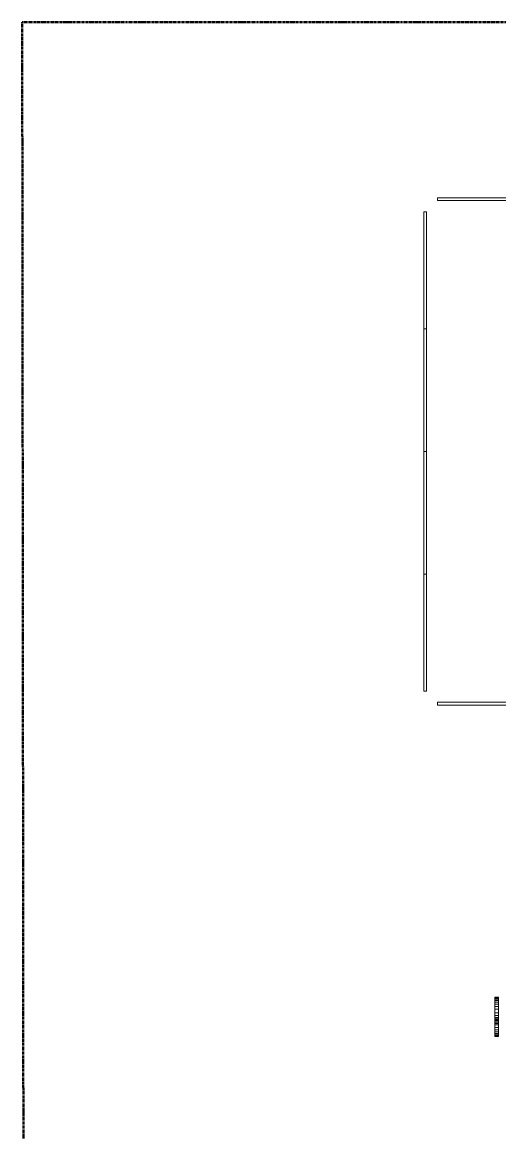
# Model space of a CAD drawing. Header units: inches. Extents: x -4235 to -464, y 9706 to 12338.
# Drawn here: x -3989.6 to -3861.1, y 11969.9 to 12268.7 of the extents above; entities that cross this region are included whole.
import ezdxf

# ---------------------------------------------------------------- set-up
doc = ezdxf.new("R2010")
doc.units = ezdxf.units.IN
doc.header["$MEASUREMENT"] = 0
doc.linetypes.add('Double Dash 3_8_', pattern=[1, 0.375, -0.125, 0.125, -0.125, 0.125, -0.125])
for name, color, linetype, lineweight in [('A-GENM', 5, 'Continuous', 9), ('A-GLAZ-CURT', 52, 'Continuous', 9), ('C-PROP-LINE', 91, 'Double Dash 3_8_', 50)]:
    doc.layers.add(name, color=color, linetype=linetype, lineweight=lineweight)

# ---------------------------------------------------------------- blocks, each defined once
blk = doc.blocks.new('Horizontal_Siding - Horizontal_Siding-2852725-BACKGROUND - RCP - 1ST FLOOR')
at = {"layer": 'A-GLAZ-CURT'}
for p, q in [((15.75, -1.5), (-15.75, -1.5)), ((-15.75, -1.5), (-15.75, -2.25)), ((-15.75, -2.25), (15.75, -2.25)), ((15.75, -1.5), (15.75, -2.25))]:
    blk.add_line(p, q, dxfattribs=at)
blk = doc.blocks.new('Horizontal_Siding - Horizontal_Siding-2852726-BACKGROUND - RCP - 1ST FLOOR')
at = {"layer": 'A-GLAZ-CURT'}
for p, q in [((16.5, -1.5), (-16.5, -1.5)), ((-16.5, -1.5), (-16.5, -2.25)), ((-16.5, -2.25), (16.5, -2.25)), ((16.5, -1.5), (16.5, -2.25))]:
    blk.add_line(p, q, dxfattribs=at)
blk = doc.blocks.new('Horizontal_Siding - Horizontal_Siding-2854549-BACKGROUND - RCP - 1ST FLOOR')
at = {"layer": 'A-GLAZ-CURT'}
for p, q in [((15.25, 2.25), (-15.25, 2.25)), ((-15.25, 2.25), (-15.25, 1.5)), ((-15.25, 1.5), (15.25, 1.5)), ((15.25, 2.25), (15.25, 1.5))]:
    blk.add_line(p, q, dxfattribs=at)
blk = doc.blocks.new('Horizontal_Siding - Horizontal_Siding-2854551-BACKGROUND - RCP - 1ST FLOOR')
at = {"layer": 'A-GLAZ-CURT'}
for p, q in [((10.74375, -1.5), (-10.74375, -1.5)), ((-10.74375, -1.5), (-10.74375, -2.25)), ((-10.74375, -2.25), (10.74375, -2.25)), ((10.74375, -1.5), (10.74375, -2.25))]:
    blk.add_line(p, q, dxfattribs=at)
blk = doc.blocks.new('Family - ___-1878357-BACKGROUND - RCP - 1ST FLOOR')
at = {"layer": 'C-PROP-LINE'}
for p, q in [((-3989.61, 12268.69), (-629.56, 12268.69)), ((-3989.61, 12268.69), (-3989.45, 12118.59)), ((-3989.45, 12118.59), (-3989.42, 12089.69)), ((-3989.42, 12089.69), (-3987.26, 10009.09))]:
    blk.add_line(p, q, dxfattribs=at)

msp = doc.modelspace()

# ---------------------------------------------------------------- linework, layer by layer
at = {"layer": 'A-GENM'}
for p, q in [((-3862.47, 12006.32), (-3862.47, 12006.11)), ((-3861.47, 12006.32), (-3862.47, 12006.32)), ((-3862.47, 12006.11), (-3862.47, 12005.85)), ((-3861.47, 12006.11), (-3862.47, 12006.11)), ((-3862.47, 12005.85), (-3862.47, 12005.48)), ((-3861.47, 12005.85), (-3862.47, 12005.85)), ((-3862.47, 12005.48), (-3862.47, 12005.01)), ((-3861.47, 12005.48), (-3862.47, 12005.48)), ((-3862.47, 12005.01), (-3862.47, 12004.46)), ((-3861.47, 12005.01), (-3862.47, 12005.01)), ((-3862.47, 12004.46), (-3862.47, 12003.83)), ((-3861.47, 12004.46), (-3862.47, 12004.46)), ((-3862.47, 12003.83), (-3862.47, 12003.12)), ((-3861.47, 12003.83), (-3862.47, 12003.83)), ((-3861.47, 12006.11), (-3861.47, 12006.32)), ((-3861.47, 12005.85), (-3861.47, 12006.11)), ((-3861.47, 12005.48), (-3861.47, 12005.85)), ((-3861.47, 12005.01), (-3861.47, 12005.48)), ((-3861.47, 12004.46), (-3861.47, 12005.01)), ((-3861.47, 12003.83), (-3861.47, 12004.46)), ((-3861.47, 12003.12), (-3861.47, 12003.83)), ((-3862.47, 12003.12), (-3862.47, 12002.18)), ((-3861.47, 12003.12), (-3862.47, 12003.12)), ((-3862.47, 12002.18), (-3862.47, 12001.45)), ((-3861.47, 12002.18), (-3862.47, 12002.18)), ((-3862.47, 12001.45), (-3862.47, 12000.92)), ((-3861.47, 12001.45), (-3862.47, 12001.45)), ((-3862.47, 12000.92), (-3862.47, 12000.57)), ((-3861.47, 12000.92), (-3862.47, 12000.92)), ((-3861.47, 12002.18), (-3861.47, 12003.12)), ((-3861.47, 12001.45), (-3861.47, 12002.18)), ((-3861.47, 12000.92), (-3861.47, 12001.45)), ((-3861.47, 12000.57), (-3861.47, 12000.92)), ((-3862.47, 12000.57), (-3862.47, 12000.23)), ((-3861.47, 12000.57), (-3862.47, 12000.57)), ((-3862.47, 12000.23), (-3862.47, 11999.98)), ((-3861.47, 12000.23), (-3862.47, 12000.23)), ((-3862.47, 11999.98), (-3862.47, 11999.67)), ((-3861.47, 11999.98), (-3862.47, 11999.98)), ((-3862.47, 11999.67), (-3862.47, 11999.23)), ((-3861.47, 11999.67), (-3862.47, 11999.67)), ((-3862.47, 11999.23), (-3862.47, 11998.91)), ((-3861.47, 11999.23), (-3862.47, 11999.23)), ((-3862.47, 11998.91), (-3862.47, 11998.2)), ((-3861.47, 11998.91), (-3862.47, 11998.91)), ((-3862.47, 11998.2), (-3862.47, 11997.57)), ((-3861.47, 11998.2), (-3862.47, 11998.2)), ((-3861.47, 12000.23), (-3861.47, 12000.57)), ((-3861.47, 11999.98), (-3861.47, 12000.23)), ((-3861.47, 11999.67), (-3861.47, 11999.98)), ((-3861.47, 11999.23), (-3861.47, 11999.67)), ((-3861.47, 11998.91), (-3861.47, 11999.23)), ((-3861.47, 11998.2), (-3861.47, 11998.91)), ((-3861.47, 11997.57), (-3861.47, 11998.2)), ((-3862.47, 11997.57), (-3862.47, 11997.03)), ((-3861.47, 11997.57), (-3862.47, 11997.57)), ((-3862.47, 11997.03), (-3862.47, 11996.59)), ((-3861.47, 11997.03), (-3862.47, 11997.03)), ((-3862.47, 11996.59), (-3862.47, 11996.23)), ((-3861.47, 11996.59), (-3862.47, 11996.59)), ((-3862.47, 11996.23), (-3862.47, 11995.98)), ((-3861.47, 11996.23), (-3862.47, 11996.23)), ((-3862.47, 11995.98), (-3862.47, 11995.77)), ((-3861.47, 11995.98), (-3862.47, 11995.98)), ((-3861.47, 11995.77), (-3862.47, 11995.77)), ((-3861.47, 11997.03), (-3861.47, 11997.57)), ((-3861.47, 11996.59), (-3861.47, 11997.03)), ((-3861.47, 11996.23), (-3861.47, 11996.59)), ((-3861.47, 11995.98), (-3861.47, 11996.23)), ((-3861.47, 11995.77), (-3861.47, 11995.98))]:
    msp.add_line(p, q, dxfattribs=at)

# ---------------------------------------------------------------- block references
at = {"layer": 'A-GLAZ-CURT'}
for name, p in [('Horizontal_Siding - Horizontal_Siding-2854549-BACKGROUND - RCP - 1ST FLOOR', (-3862.57, 12219.19)), ('Horizontal_Siding - Horizontal_Siding-2854551-BACKGROUND - RCP - 1ST FLOOR', (-3867.08, 12087.19))]:
    msp.add_blockref(name, p, dxfattribs=at)
at = {"layer": 'A-GLAZ-CURT', "rotation": 270}
for name, p in [('Horizontal_Siding - Horizontal_Siding-2852725-BACKGROUND - RCP - 1ST FLOOR', (-3879.32, 12201.94)), ('Horizontal_Siding - Horizontal_Siding-2852726-BACKGROUND - RCP - 1ST FLOOR', (-3879.32, 12169.69)), ('Horizontal_Siding - Horizontal_Siding-2852726-BACKGROUND - RCP - 1ST FLOOR', (-3879.32, 12136.69)), ('Horizontal_Siding - Horizontal_Siding-2852725-BACKGROUND - RCP - 1ST FLOOR', (-3879.32, 12104.44))]:
    msp.add_blockref(name, p, dxfattribs=at)
at = {"layer": 'C-PROP-LINE'}
msp.add_blockref('Family - ___-1878357-BACKGROUND - RCP - 1ST FLOOR', (0, 0), dxfattribs=at)

doc.saveas('drawing.dxf')
